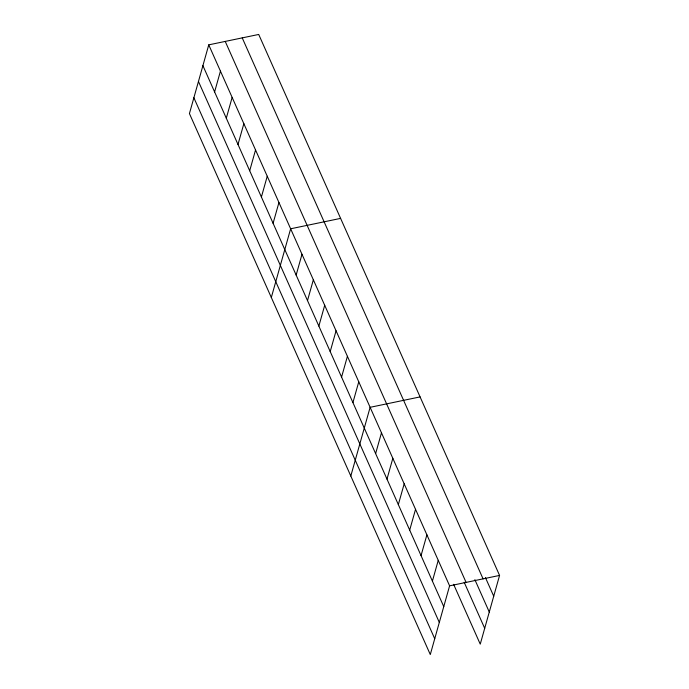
<?xml version="1.0" encoding="UTF-8"?>
<svg xmlns="http://www.w3.org/2000/svg" width="689" height="689" viewBox="0 0 689 689"><rect width="100%" height="100%" fill="white"/><g stroke="black" fill="none" stroke-linecap="round" stroke-linejoin="round"><path stroke-width="1.03" d="M208.75 44.854L189.432 113.573L430.289 654.55L449.598 585.831L208.75 44.854L258.711 34.45L499.568 575.427L480.25 644.146L453.612 584.315M214.606 91.921L220.446 71.131M226.302 118.198L232.141 97.407M237.998 144.475L243.846 123.684M249.702 170.743L255.541 149.961M261.398 197.02L267.237 176.238M273.094 223.296L278.942 202.514M271.32 297.502L290.637 228.791L340.607 218.387M296.149 275.075L301.989 254.293M307.501 300.585L313.349 279.794M318.861 326.086L324.7 305.296M330.212 351.588L336.06 330.798M341.572 377.09L347.411 356.308M352.923 402.591L358.762 381.809M350.804 476.03L370.122 407.311L420.083 396.907M375.634 453.603L381.473 432.813M386.985 479.105L392.833 458.314M398.337 504.606L404.185 483.824M409.697 530.108L415.536 509.326M421.048 555.618L426.896 534.828M432.408 581.12L438.247 560.329M449.598 585.831L499.568 575.427M485.426 577.58L493.729 596.218M242.227 37.886L483.075 578.863M474.867 579.664L489.276 612.03M225.234 41.418L466.091 582.403M464.171 582.231L484.703 628.325M202.902 65.644L443.759 606.621M198.458 81.457L439.315 622.434M193.876 97.752L434.733 638.737"/></g></svg>
